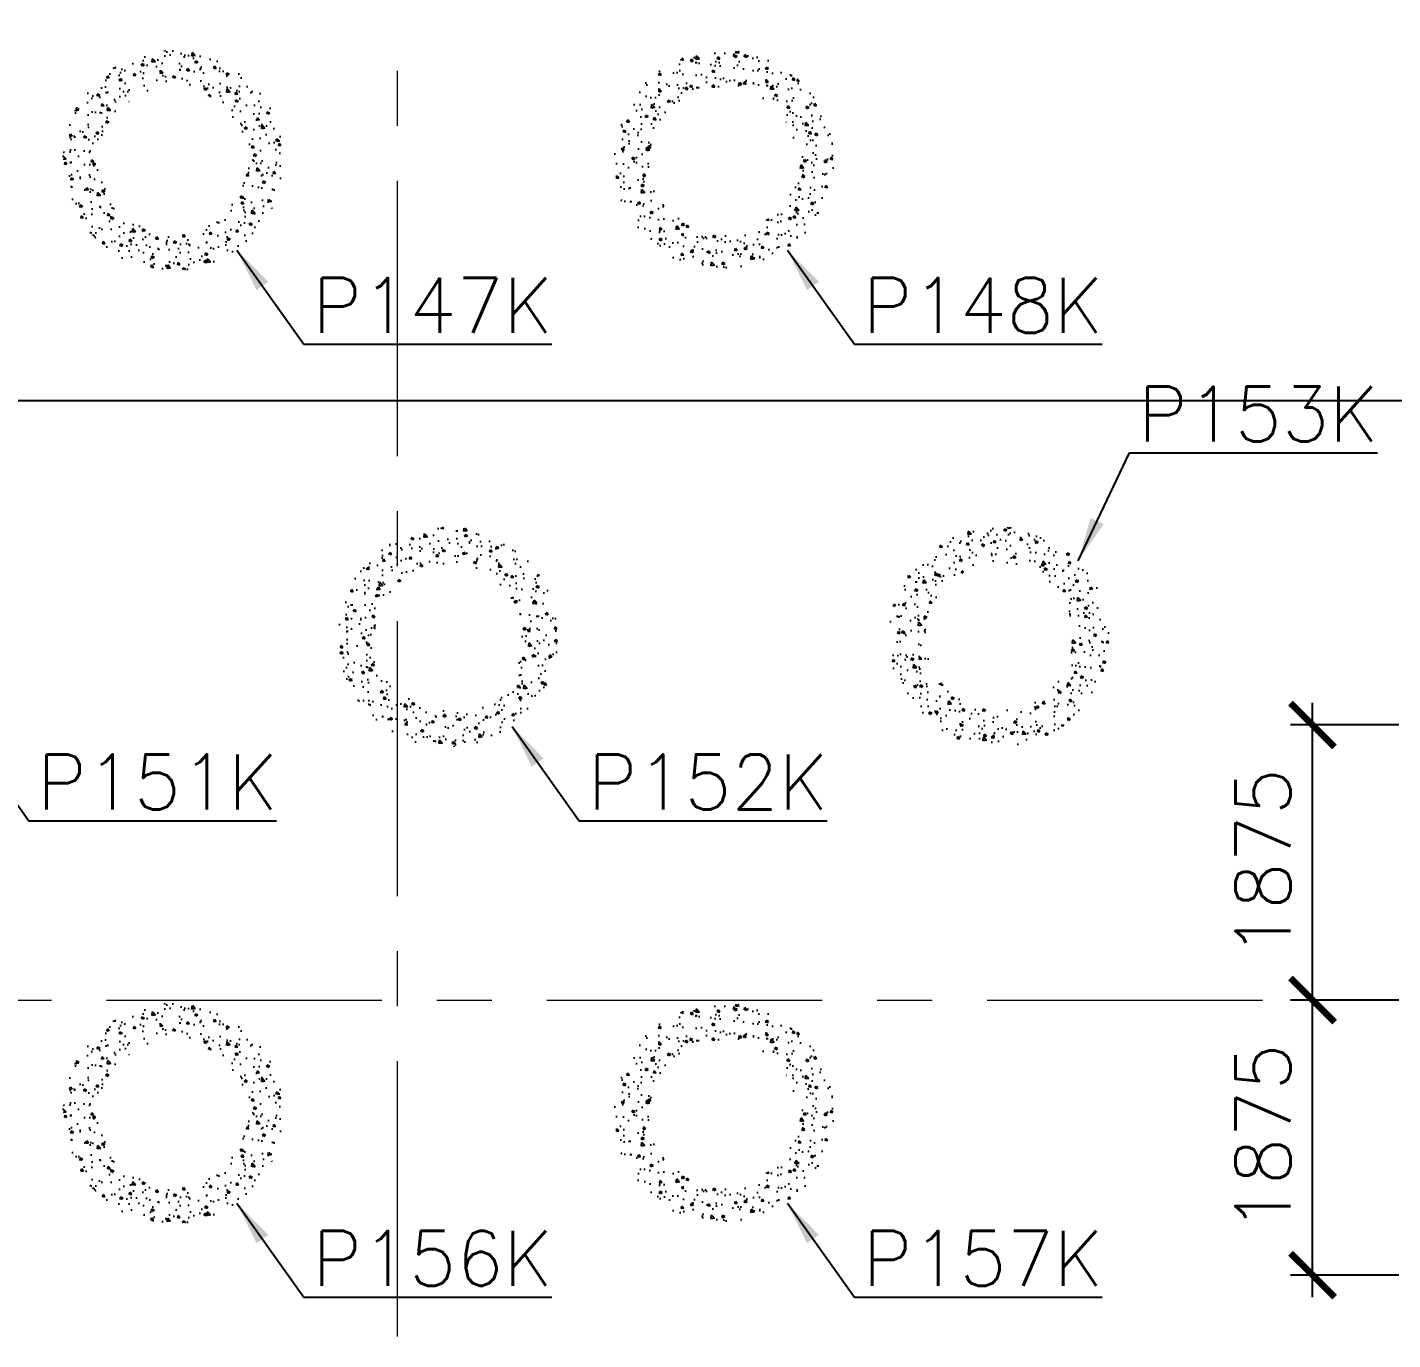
# Model space of a CAD drawing. Header units: millimetres. Extents: x -346728 to 1320345, y -537202 to -385966.
# Drawn here: x 174320 to 183622, y -451106 to -442162 of the extents above; entities that cross this region are included whole.
import ezdxf

# ---------------------------------------------------------------- set-up
doc = ezdxf.new("R2010")
doc.units = ezdxf.units.MM
doc.header["$LTSCALE"] = 100
doc.linetypes.add('X1326_GLB$0$CENTER', pattern=[2, 1.25, -0.25, 0.25, -0.25])
doc.layers.add('CL load', color=1, linetype='Continuous', plot=False)
for name, color, linetype in [('hach', 253, 'Continuous'), ('PILE MARK', 8, 'Continuous'), ('PL', 3, 'Continuous'), ('X1326_COL_B4$0$CS', 253, 'Continuous')]:
    doc.layers.add(name, color=color, linetype=linetype)
doc.layers.add('X1326_GLB$0$A-tim', color=8, linetype='X1326_GLB$0$CENTER', lineweight=9)
doc.styles.add('simplex', font='simplex.shx')
doc.dimstyles.new('100', dxfattribs={"dimscale": 150, "dimtxt": 2.5, "dimasz": 2, "dimexe": 1, "dimexo": 1, "dimgap": 1, "dimtad": 1, "dimdec": 0, "dimzin": 0, "dimdsep": 46, "dimtxsty": 'simplex', "dimblk": 'ARCHTICK', "dimcen": 1, "dimdle": 1, "dimclrd": 256, "dimclre": 256, "dimclrt": 6, "dimadec": 0, "dimazin": 0, "dimtfac": 1, "dimtdec": 0, "dimtix": 1, "dimtmove": 2, "dimatfit": 3, "dimfxl": 1, "dimtolj": 1, "dimtzin": 0, "dimarcsym": 0})

# ---------------------------------------------------------------- blocks, each defined once
blk = doc.blocks.new('_ArchTick')
at = {"color": 0, "linetype": 'ByBlock', "const_width": 0.15}
blk.add_lwpolyline([(-0.5, -0.5), (0.5, 0.5)], dxfattribs=at)
blk = doc.blocks.new('*D584')
at = {"layer": 'CL load', "lineweight": -2, "transparency": 16777216}
for p, q in [((183076.1, -450816.5), (183076.1, -448641.5)), ((183663.6, -448791.5), (182926.1, -448791.5)), ((183663.6, -450666.5), (182926.1, -450666.5))]:
    blk.add_line(p, q, dxfattribs=at)
at = {"layer": 'DEFPOINTS', "color": 0, "transparency": 16777216}
for p in [(183076.1, -448791.5), (183813.6, -448791.5, 0), (183813.6, -450666.5, 0)]:
    blk.add_point(p, dxfattribs=at)
at = {"layer": 'CL load', "lineweight": -2, "transparency": 16777216, "xscale": 300, "yscale": 300, "zscale": 300}
for p, rotation in [((183076.1, -448791.5), 90), ((183076.1, -450666.5), 270)]:
    blk.add_blockref('_ArchTick', p, dxfattribs=dict(at, rotation=rotation))
at = {"layer": 'CL load', "color": 6, "transparency": 16777216, "insert": (182738.6, -449729), "char_height": 375, "attachment_point": 5, "rotation": 90, "style": 'simplex'}
blk.add_mtext('\\A1;1875', dxfattribs=at)
blk = doc.blocks.new('*D585')
at = {"layer": 'CL load', "lineweight": -2, "transparency": 16777216}
for p, q in [((183076.1, -448941.5), (183076.1, -446766.5)), ((183663.6, -446916.5), (182926.1, -446916.5)), ((183663.6, -448791.5), (182926.1, -448791.5))]:
    blk.add_line(p, q, dxfattribs=at)
at = {"layer": 'DEFPOINTS', "color": 0, "transparency": 16777216}
for p in [(183076.1, -446916.5), (183813.6, -446916.5), (183813.6, -448791.5, 0)]:
    blk.add_point(p, dxfattribs=at)
at = {"layer": 'CL load', "lineweight": -2, "transparency": 16777216, "xscale": 300, "yscale": 300, "zscale": 300}
for p, rotation in [((183076.1, -446916.5), 90), ((183076.1, -448791.5), 270)]:
    blk.add_blockref('_ArchTick', p, dxfattribs=dict(at, rotation=rotation))
at = {"layer": 'CL load', "color": 6, "transparency": 16777216, "insert": (182738.6, -447854), "char_height": 375, "attachment_point": 5, "rotation": 90, "style": 'simplex'}
blk.add_mtext('\\A1;1875', dxfattribs=at)
blk = doc.blocks.new('LVL-KHUNGTEN')
blk.add_lwpolyline([(61072.9, 41092.8), (119123.5, 41092.8), (119123.5, 61.9), (61072.9, 61.9)], close=True)

msp = doc.modelspace()

# ---------------------------------------------------------------- hatches: boundary and pattern name
at = {"layer": 'hach'}
h = msp.add_hatch(dxfattribs=at)
h.set_pattern_fill('ANSI31', color=256, scale=70)
h.set_pattern_definition([(45, (121918.56, -508591.22), (-157.15448, 157.15448), [])])
h.paths.add_polyline_path([(142200.7, -410142.2), (128621.2, -428107.5), (155914.1, -501359), (162214.1, -503970.9), (238136.4, -469396.6), (242695.2, -462329.4), (242687.2, -415142.7), (237685.1, -410142.2)])
h.paths.add_polyline_path([(142797.9, -411342.2), (129975.7, -428305.7), (156856.2, -500450.6), (162191.6, -502662.6), (237318.8, -468450.4), (241495.1, -461976.1), (241487, -415639.4), (237188.2, -411342.2)], flags=16)
h = msp.add_hatch(dxfattribs=at)
h.set_pattern_fill('AR-CONC', color=256, scale=4)
h.set_pattern_definition([(50, (121918.56, -508591.2), (728.7387, -63.7563), [76.2, -838.2]), (355, (121918.56, -508591.2), (-140.9737, 764.2274), [60.96, -670.5623]), (100.45144, (121979.3, -508596.54), (587.765, 700.471), [64.76, -712.361]), (46.1842, (121918.6, -508388), (1084.316, -168.1693), [114.3, -1257.3]), (96.63556, (122008.9, -508402), (949.6165, 989.7045), [97.14, -1068.5424]), (351.18415, (121918.6, -508388), (949.6165, 989.7045), [91.44, -1005.839]), (21, (122020.16, -508438.8), (606.4576, -409.0608), [76.2, -838.2]), (326, (122020.16, -508438.8), (247.208, 736.752), [60.96, -670.56]), (71.45144, (122070.7, -508472.9), (853.6657, 327.691), [64.76, -712.3598]), (37.5, (121918.56, -508591.22), (12.3544, 338.22016), [0, -662.432, 0, -680.72, 0, -673.1]), (7.5, (121918.56, -508591.22), (267.27865, 400.7223), [0, -388.112, 0, -647.192, 0, -256.54]), (327.5, (121692, -508591.22), (542.3624, -22.91498), [0, -254, 0, -792.48, 0, -1051.56]), (317.5, (121590.4, -508591.2), (592.5167, 101.706), [0, -330.2, 0, -526.288, 0, -746.76])])
h.paths.add_polyline_path([(142200.7, -410142.2), (128621.2, -428107.5), (155914.1, -501359), (162214.1, -503970.9), (238136.4, -469396.6), (242695.2, -462329.4), (242687.2, -415142.7), (237685.1, -410142.2)])
h.paths.add_polyline_path([(142797.9, -411342.2), (129975.7, -428305.7), (156856.2, -500450.6), (162191.6, -502662.6), (237318.8, -468450.4), (241495.1, -461976.1), (241487, -415639.4), (237188.2, -411342.2)], flags=16)
at = {"layer": 'PL'}
h = msp.add_hatch(dxfattribs=at)
h.set_pattern_fill('AR-CONC', color=6)
h.set_pattern_definition([(130, (167815.04, -455530.45), (-182.1847, -15.9391), [19.05, -209.55]), (185, (167815.04, -455530.45), (35.2434, 191.0568), [15.24, -167.6406]), (79.5486, (167799.86, -455531.78), (-146.9412, 175.1178), [16.19, -178.0902]), (133.8158, (167815.04, -455479.65), (-271.079, -42.0423), [28.575, -314.325]), (83.3644, (167792.45, -455483.16), (-237.404, 247.426), [24.285, -267.1356]), (188.8158, (167815.04, -455479.65), (-237.404, 247.426), [22.86, -251.4597]), (159, (167789.64, -455492.35), (-151.6144, -102.2652), [19.05, -209.55]), (214, (167789.64, -455492.35), (-61.802, 184.188), [15.24, -167.64]), (108.5486, (167777.01, -455500.88), (-213.4164, 81.9228), [16.19, -178.09]), (142.5, (167815.043, -455530.454), (-3.0886, 84.55504), [0, -165.608, 0, -170.18, 0, -168.275]), (172.5, (167815.04, -455530.45), (-66.81966, 100.1806), [0, -97.028, 0, -161.798, 0, -64.135]), (212.5, (167871.685, -455530.454), (-135.5906, -5.72874), [0, -63.5, 0, -198.12, 0, -262.89]), (222.5, (167897.09, -455530.45), (-148.1292, 25.4265), [0, -82.55, 0, -131.572, 0, -186.69])])
edge = h.paths.add_edge_path()
edge.add_ellipse((175313.3, -443069.2), major_axis=(530.3, 530.3), ratio=1, start_angle=135, end_angle=315)
edge.add_ellipse((175313.3, -443069.2), major_axis=(530.3, 530.3), ratio=1, start_angle=315, end_angle=495)
edge = h.paths.add_edge_path(flags=16)
edge.add_ellipse((175313.3, -443069.2), major_axis=(-353.6, 353.6), ratio=1, start_angle=45, end_angle=225, ccw=False)
edge.add_ellipse((175313.3, -443069.2), major_axis=(-353.6, 353.6), ratio=1, start_angle=-135, end_angle=45, ccw=False)
h.paths.add_polyline_path([(175313.3, -442569.2), (175746.3, -443319.2), (174880.3, -443319.2)], flags=0)
h = msp.add_hatch(dxfattribs=at)
h.set_pattern_fill('AR-CONC', color=6)
h.set_pattern_definition([(130, (167815.04, -455530.45), (-182.1847, -15.9391), [19.05, -209.55]), (185, (167815.04, -455530.45), (35.2434, 191.0568), [15.24, -167.6406]), (79.5486, (167799.86, -455531.78), (-146.9412, 175.1178), [16.19, -178.0902]), (133.8158, (167815.04, -455479.65), (-271.079, -42.0423), [28.575, -314.325]), (83.3644, (167792.45, -455483.16), (-237.404, 247.426), [24.285, -267.1356]), (188.8158, (167815.04, -455479.65), (-237.404, 247.426), [22.86, -251.4597]), (159, (167789.64, -455492.35), (-151.6144, -102.2652), [19.05, -209.55]), (214, (167789.64, -455492.35), (-61.802, 184.188), [15.24, -167.64]), (108.5486, (167777.01, -455500.88), (-213.4164, 81.9228), [16.19, -178.09]), (142.5, (167815.043, -455530.454), (-3.0886, 84.55504), [0, -165.608, 0, -170.18, 0, -168.275]), (172.5, (167815.04, -455530.45), (-66.81966, 100.1806), [0, -97.028, 0, -161.798, 0, -64.135]), (212.5, (167871.685, -455530.454), (-135.5906, -5.72874), [0, -63.5, 0, -198.12, 0, -262.89]), (222.5, (167897.09, -455530.45), (-148.1292, 25.4265), [0, -82.55, 0, -131.572, 0, -186.69])])
edge = h.paths.add_edge_path()
edge.add_ellipse((175313.3, -443069.2), major_axis=(530.3, 530.3), ratio=1, start_angle=135, end_angle=315)
edge.add_ellipse((175313.3, -443069.2), major_axis=(530.3, 530.3), ratio=1, start_angle=315, end_angle=495)
edge = h.paths.add_edge_path(flags=16)
edge.add_ellipse((175313.3, -443069.2), major_axis=(-353.6, 353.6), ratio=1, start_angle=45, end_angle=225, ccw=False)
edge.add_ellipse((175313.3, -443069.2), major_axis=(353.6, 353.6), ratio=1, start_angle=-45, end_angle=135, ccw=False)
h.paths.add_polyline_path([(175313.3, -442569.2), (175746.3, -443319.2), (174880.3, -443319.2)], flags=0)
h = msp.add_hatch(dxfattribs=at)
h.set_pattern_fill('AR-CONC', color=6)
h.set_pattern_definition([(130, (164065.04, -455530.45), (-182.1847, -15.9391), [19.05, -209.55]), (185, (164065.04, -455530.45), (35.2434, 191.0568), [15.24, -167.6406]), (79.5486, (164049.86, -455531.78), (-146.9412, 175.1178), [16.19, -178.0902]), (133.8158, (164065.04, -455479.65), (-271.079, -42.0423), [28.575, -314.325]), (83.3644, (164042.45, -455483.16), (-237.404, 247.426), [24.285, -267.1356]), (188.8158, (164065.04, -455479.65), (-237.404, 247.426), [22.86, -251.4597]), (159, (164039.64, -455492.35), (-151.6144, -102.2652), [19.05, -209.55]), (214, (164039.64, -455492.35), (-61.802, 184.188), [15.24, -167.64]), (108.5486, (164027.01, -455500.88), (-213.4164, 81.9228), [16.19, -178.09]), (142.5, (164065.043, -455530.454), (-3.0886, 84.55504), [0, -165.608, 0, -170.18, 0, -168.275]), (172.5, (164065.04, -455530.45), (-66.81966, 100.18057), [0, -97.028, 0, -161.798, 0, -64.135]), (212.5, (164121.685, -455530.454), (-135.5906, -5.72874), [0, -63.5, 0, -198.12, 0, -262.89]), (222.5, (164147.09, -455530.45), (-148.1292, 25.4265), [0, -82.55, 0, -131.572, 0, -186.69])])
edge = h.paths.add_edge_path()
edge.add_ellipse((179063.3, -443069.2), major_axis=(530.3, 530.3), ratio=1, start_angle=135, end_angle=315)
edge.add_ellipse((179063.3, -443069.2), major_axis=(530.3, 530.3), ratio=1, start_angle=315, end_angle=495)
edge = h.paths.add_edge_path(flags=16)
edge.add_ellipse((179063.3, -443069.2), major_axis=(-353.6, 353.6), ratio=1, start_angle=45, end_angle=225, ccw=False)
edge.add_ellipse((179063.3, -443069.2), major_axis=(-353.6, 353.6), ratio=1, start_angle=-135, end_angle=45, ccw=False)
h.paths.add_polyline_path([(179063.3, -442569.2), (179496.3, -443319.2), (178630.3, -443319.2)], flags=0)
h = msp.add_hatch(dxfattribs=at)
h.set_pattern_fill('AR-CONC', color=6)
h.set_pattern_definition([(130, (164065.04, -455530.45), (-182.1847, -15.9391), [19.05, -209.55]), (185, (164065.04, -455530.45), (35.2434, 191.0568), [15.24, -167.6406]), (79.5486, (164049.86, -455531.78), (-146.9412, 175.1178), [16.19, -178.0902]), (133.8158, (164065.04, -455479.65), (-271.079, -42.0423), [28.575, -314.325]), (83.3644, (164042.45, -455483.16), (-237.404, 247.426), [24.285, -267.1356]), (188.8158, (164065.04, -455479.65), (-237.404, 247.426), [22.86, -251.4597]), (159, (164039.64, -455492.35), (-151.6144, -102.2652), [19.05, -209.55]), (214, (164039.64, -455492.35), (-61.802, 184.188), [15.24, -167.64]), (108.5486, (164027.01, -455500.88), (-213.4164, 81.9228), [16.19, -178.09]), (142.5, (164065.043, -455530.454), (-3.0886, 84.55504), [0, -165.608, 0, -170.18, 0, -168.275]), (172.5, (164065.04, -455530.45), (-66.81966, 100.18057), [0, -97.028, 0, -161.798, 0, -64.135]), (212.5, (164121.685, -455530.454), (-135.5906, -5.72874), [0, -63.5, 0, -198.12, 0, -262.89]), (222.5, (164147.09, -455530.45), (-148.1292, 25.4265), [0, -82.55, 0, -131.572, 0, -186.69])])
edge = h.paths.add_edge_path()
edge.add_ellipse((179063.3, -443069.2), major_axis=(530.3, 530.3), ratio=1, start_angle=135, end_angle=315)
edge.add_ellipse((179063.3, -443069.2), major_axis=(530.3, 530.3), ratio=1, start_angle=315, end_angle=495)
edge = h.paths.add_edge_path(flags=16)
edge.add_ellipse((179063.3, -443069.2), major_axis=(-353.6, 353.6), ratio=1, start_angle=45, end_angle=225, ccw=False)
edge.add_ellipse((179063.3, -443069.2), major_axis=(353.6, 353.6), ratio=1, start_angle=-45, end_angle=135, ccw=False)
h.paths.add_polyline_path([(179063.3, -442569.2), (179496.3, -443319.2), (178630.3, -443319.2)], flags=0)
h = msp.add_hatch(dxfattribs=at)
h.set_pattern_fill('AR-CONC', color=6)
h.set_pattern_definition([(130, (165940.04, -458778.05), (-182.1847, -15.9391), [19.05, -209.55]), (185, (165940.04, -458778.05), (35.2434, 191.0568), [15.24, -167.6406]), (79.5486, (165924.86, -458779.38), (-146.9412, 175.1178), [16.19, -178.0902]), (133.8158, (165940.04, -458727.25), (-271.079, -42.0423), [28.575, -314.325]), (83.3644, (165917.45, -458730.75), (-237.404, 247.426), [24.285, -267.1356]), (188.8158, (165940.04, -458727.25), (-237.404, 247.426), [22.86, -251.4597]), (159, (165914.64, -458739.95), (-151.6144, -102.2652), [19.05, -209.55]), (214, (165914.64, -458739.95), (-61.802, 184.188), [15.24, -167.64]), (108.5486, (165902.01, -458748.47), (-213.4164, 81.9228), [16.19, -178.09]), (142.5, (165940.043, -458778.05), (-3.0886, 84.55504), [0, -165.608, 0, -170.18, 0, -168.275]), (172.5, (165940.04, -458778.05), (-66.81966, 100.18057), [0, -97.028, 0, -161.798, 0, -64.135]), (212.5, (165996.685, -458778.05), (-135.5906, -5.72874), [0, -63.5, 0, -198.12, 0, -262.89]), (222.5, (166022.09, -458778.05), (-148.1292, 25.4265), [0, -82.55, 0, -131.572, 0, -186.69])])
edge = h.paths.add_edge_path()
edge.add_ellipse((177188.3, -446316.8), major_axis=(-530.3, 530.3), ratio=1, start_angle=45, end_angle=225)
edge.add_ellipse((177188.3, -446316.8), major_axis=(530.3, 530.3), ratio=1, start_angle=315, end_angle=495)
edge = h.paths.add_edge_path(flags=16)
edge.add_ellipse((177188.3, -446316.8), major_axis=(353.6, 353.6), ratio=1, start_angle=135, end_angle=315, ccw=False)
edge.add_ellipse((177188.3, -446316.8), major_axis=(-353.6, 353.6), ratio=1, start_angle=-135, end_angle=45, ccw=False)
h.paths.add_polyline_path([(177188.3, -445816.8), (177621.3, -446566.8), (176755.3, -446566.8)], flags=0)
h = msp.add_hatch(dxfattribs=at)
h.set_pattern_fill('AR-CONC', color=6)
h.set_pattern_definition([(130, (165940.04, -458778.05), (-182.1847, -15.9391), [19.05, -209.55]), (185, (165940.04, -458778.05), (35.2434, 191.0568), [15.24, -167.6406]), (79.5486, (165924.86, -458779.38), (-146.9412, 175.1178), [16.19, -178.0902]), (133.8158, (165940.04, -458727.25), (-271.079, -42.0423), [28.575, -314.325]), (83.3644, (165917.45, -458730.75), (-237.404, 247.426), [24.285, -267.1356]), (188.8158, (165940.04, -458727.25), (-237.404, 247.426), [22.86, -251.4597]), (159, (165914.64, -458739.95), (-151.6144, -102.2652), [19.05, -209.55]), (214, (165914.64, -458739.95), (-61.802, 184.188), [15.24, -167.64]), (108.5486, (165902.01, -458748.47), (-213.4164, 81.9228), [16.19, -178.09]), (142.5, (165940.043, -458778.05), (-3.0886, 84.55504), [0, -165.608, 0, -170.18, 0, -168.275]), (172.5, (165940.04, -458778.05), (-66.81966, 100.18057), [0, -97.028, 0, -161.798, 0, -64.135]), (212.5, (165996.685, -458778.05), (-135.5906, -5.72874), [0, -63.5, 0, -198.12, 0, -262.89]), (222.5, (166022.09, -458778.05), (-148.1292, 25.4265), [0, -82.55, 0, -131.572, 0, -186.69])])
edge = h.paths.add_edge_path()
edge.add_ellipse((177188.3, -446316.8), major_axis=(-530.3, 530.3), ratio=1, start_angle=45, end_angle=225)
edge.add_ellipse((177188.3, -446316.8), major_axis=(530.3, 530.3), ratio=1, start_angle=315, end_angle=495)
edge = h.paths.add_edge_path(flags=16)
edge.add_ellipse((177188.3, -446316.8), major_axis=(-353.6, 353.6), ratio=1, start_angle=45, end_angle=225, ccw=False)
edge.add_ellipse((177188.3, -446316.8), major_axis=(353.6, 353.6), ratio=1, start_angle=-45, end_angle=135, ccw=False)
h.paths.add_polyline_path([(177188.3, -445816.8), (177621.3, -446566.8), (176755.3, -446566.8)], flags=0)
h = msp.add_hatch(dxfattribs=at)
h.set_pattern_fill('AR-CONC', color=6)
h.set_pattern_definition([(130, (162190.04, -458778.05), (-182.1847, -15.9391), [19.05, -209.55]), (185, (162190.04, -458778.05), (35.2434, 191.0568), [15.24, -167.6406]), (79.54856, (162174.86, -458779.38), (-146.9412, 175.1178), [16.19, -178.0902]), (133.8158, (162190.04, -458727.25), (-271.079, -42.0423), [28.575, -314.325]), (83.3644, (162167.45, -458730.75), (-237.404, 247.426), [24.285, -267.1356]), (188.8158, (162190.04, -458727.25), (-237.404, 247.426), [22.86, -251.4597]), (159, (162164.64, -458739.95), (-151.6144, -102.2652), [19.05, -209.55]), (214, (162164.64, -458739.95), (-61.802, 184.188), [15.24, -167.64]), (108.54855, (162152.01, -458748.47), (-213.4164, 81.9228), [16.19, -178.09]), (142.5, (162190.043, -458778.05), (-3.0886, 84.55504), [0, -165.608, 0, -170.18, 0, -168.275]), (172.5, (162190.04, -458778.05), (-66.81966, 100.18057), [0, -97.028, 0, -161.798, 0, -64.135]), (212.5, (162246.685, -458778.05), (-135.5906, -5.72874), [0, -63.5, 0, -198.12, 0, -262.89]), (222.5, (162272.09, -458778.05), (-148.1292, 25.4265), [0, -82.55, 0, -131.572, 0, -186.69])])
edge = h.paths.add_edge_path()
edge.add_ellipse((180938.3, -446316.8), major_axis=(-530.3, 530.3), ratio=1, start_angle=45, end_angle=225)
edge.add_ellipse((180938.3, -446316.8), major_axis=(530.3, 530.3), ratio=1, start_angle=315, end_angle=495)
edge = h.paths.add_edge_path(flags=16)
edge.add_ellipse((180938.3, -446316.8), major_axis=(353.6, 353.6), ratio=1, start_angle=135, end_angle=315, ccw=False)
edge.add_ellipse((180938.3, -446316.8), major_axis=(-353.6, 353.6), ratio=1, start_angle=-135, end_angle=45, ccw=False)
h.paths.add_polyline_path([(180938.3, -445816.8), (181371.3, -446566.8), (180505.3, -446566.8)], flags=0)
h = msp.add_hatch(dxfattribs=at)
h.set_pattern_fill('AR-CONC', color=6)
h.set_pattern_definition([(130, (162190.04, -458778.05), (-182.1847, -15.9391), [19.05, -209.55]), (185, (162190.04, -458778.05), (35.2434, 191.0568), [15.24, -167.6406]), (79.54856, (162174.86, -458779.38), (-146.9412, 175.1178), [16.19, -178.0902]), (133.8158, (162190.04, -458727.25), (-271.079, -42.0423), [28.575, -314.325]), (83.3644, (162167.45, -458730.75), (-237.404, 247.426), [24.285, -267.1356]), (188.8158, (162190.04, -458727.25), (-237.404, 247.426), [22.86, -251.4597]), (159, (162164.64, -458739.95), (-151.6144, -102.2652), [19.05, -209.55]), (214, (162164.64, -458739.95), (-61.802, 184.188), [15.24, -167.64]), (108.54855, (162152.01, -458748.47), (-213.4164, 81.9228), [16.19, -178.09]), (142.5, (162190.043, -458778.05), (-3.0886, 84.55504), [0, -165.608, 0, -170.18, 0, -168.275]), (172.5, (162190.04, -458778.05), (-66.81966, 100.18057), [0, -97.028, 0, -161.798, 0, -64.135]), (212.5, (162246.685, -458778.05), (-135.5906, -5.72874), [0, -63.5, 0, -198.12, 0, -262.89]), (222.5, (162272.09, -458778.05), (-148.1292, 25.4265), [0, -82.55, 0, -131.572, 0, -186.69])])
edge = h.paths.add_edge_path()
edge.add_ellipse((180938.3, -446316.8), major_axis=(-530.3, 530.3), ratio=1, start_angle=45, end_angle=225)
edge.add_ellipse((180938.3, -446316.8), major_axis=(530.3, 530.3), ratio=1, start_angle=315, end_angle=495)
edge = h.paths.add_edge_path(flags=16)
edge.add_ellipse((180938.3, -446316.8), major_axis=(-353.6, 353.6), ratio=1, start_angle=45, end_angle=225, ccw=False)
edge.add_ellipse((180938.3, -446316.8), major_axis=(353.6, 353.6), ratio=1, start_angle=-45, end_angle=135, ccw=False)
h.paths.add_polyline_path([(180938.3, -445816.8), (181371.3, -446566.8), (180505.3, -446566.8)], flags=0)
h = msp.add_hatch(dxfattribs=at)
h.set_pattern_fill('AR-CONC', color=6)
h.set_pattern_definition([(130, (167815.04, -462025.64), (-182.1847, -15.9391), [19.05, -209.55]), (185, (167815.04, -462025.64), (35.2434, 191.0568), [15.24, -167.6406]), (79.5486, (167799.86, -462026.97), (-146.9412, 175.1178), [16.19, -178.0902]), (133.8158, (167815.04, -461974.84), (-271.079, -42.0423), [28.575, -314.325]), (83.3644, (167792.45, -461978.35), (-237.404, 247.426), [24.285, -267.1356]), (188.8158, (167815.04, -461974.84), (-237.404, 247.426), [22.86, -251.4597]), (159, (167789.64, -461987.54), (-151.6144, -102.2652), [19.05, -209.55]), (214, (167789.64, -461987.54), (-61.802, 184.188), [15.24, -167.64]), (108.5486, (167777.01, -461996.07), (-213.4164, 81.9228), [16.19, -178.09]), (142.5, (167815.043, -462025.645), (-3.0886, 84.55504), [0, -165.608, 0, -170.18, 0, -168.275]), (172.5, (167815.04, -462025.645), (-66.81966, 100.1806), [0, -97.028, 0, -161.798, 0, -64.135]), (212.5, (167871.685, -462025.645), (-135.5906, -5.72874), [0, -63.5, 0, -198.12, 0, -262.89]), (222.5, (167897.09, -462025.64), (-148.1292, 25.4265), [0, -82.55, 0, -131.572, 0, -186.69])])
edge = h.paths.add_edge_path()
edge.add_ellipse((175313.3, -449564.4), major_axis=(530.3, 530.3), ratio=1, start_angle=135, end_angle=315)
edge.add_ellipse((175313.3, -449564.4), major_axis=(530.3, 530.3), ratio=1, start_angle=315, end_angle=495)
edge = h.paths.add_edge_path(flags=16)
edge.add_ellipse((175313.3, -449564.4), major_axis=(-353.6, 353.6), ratio=1, start_angle=45, end_angle=225, ccw=False)
edge.add_ellipse((175313.3, -449564.4), major_axis=(-353.6, 353.6), ratio=1, start_angle=-135, end_angle=45, ccw=False)
h.paths.add_polyline_path([(175313.3, -449064.4), (175746.3, -449814.4), (174880.3, -449814.4)], flags=0)
h = msp.add_hatch(dxfattribs=at)
h.set_pattern_fill('AR-CONC', color=6)
h.set_pattern_definition([(130, (167815.04, -462025.64), (-182.1847, -15.9391), [19.05, -209.55]), (185, (167815.04, -462025.64), (35.2434, 191.0568), [15.24, -167.6406]), (79.5486, (167799.86, -462026.97), (-146.9412, 175.1178), [16.19, -178.0902]), (133.8158, (167815.04, -461974.84), (-271.079, -42.0423), [28.575, -314.325]), (83.3644, (167792.45, -461978.35), (-237.404, 247.426), [24.285, -267.1356]), (188.8158, (167815.04, -461974.84), (-237.404, 247.426), [22.86, -251.4597]), (159, (167789.64, -461987.54), (-151.6144, -102.2652), [19.05, -209.55]), (214, (167789.64, -461987.54), (-61.802, 184.188), [15.24, -167.64]), (108.5486, (167777.01, -461996.07), (-213.4164, 81.9228), [16.19, -178.09]), (142.5, (167815.043, -462025.645), (-3.0886, 84.55504), [0, -165.608, 0, -170.18, 0, -168.275]), (172.5, (167815.04, -462025.645), (-66.81966, 100.1806), [0, -97.028, 0, -161.798, 0, -64.135]), (212.5, (167871.685, -462025.645), (-135.5906, -5.72874), [0, -63.5, 0, -198.12, 0, -262.89]), (222.5, (167897.09, -462025.64), (-148.1292, 25.4265), [0, -82.55, 0, -131.572, 0, -186.69])])
edge = h.paths.add_edge_path()
edge.add_ellipse((175313.3, -449564.4), major_axis=(530.3, 530.3), ratio=1, start_angle=135, end_angle=315)
edge.add_ellipse((175313.3, -449564.4), major_axis=(530.3, 530.3), ratio=1, start_angle=315, end_angle=495)
edge = h.paths.add_edge_path(flags=16)
edge.add_ellipse((175313.3, -449564.4), major_axis=(-353.6, 353.6), ratio=1, start_angle=45, end_angle=225, ccw=False)
edge.add_ellipse((175313.3, -449564.4), major_axis=(353.6, 353.6), ratio=1, start_angle=-45, end_angle=135, ccw=False)
h.paths.add_polyline_path([(175313.3, -449064.4), (175746.3, -449814.4), (174880.3, -449814.4)], flags=0)
h = msp.add_hatch(dxfattribs=at)
h.set_pattern_fill('AR-CONC', color=6)
h.set_pattern_definition([(130, (164065.04, -462025.64), (-182.1847, -15.9391), [19.05, -209.55]), (185, (164065.04, -462025.64), (35.2434, 191.0568), [15.24, -167.6406]), (79.5486, (164049.86, -462026.97), (-146.9412, 175.1178), [16.19, -178.0902]), (133.8158, (164065.04, -461974.84), (-271.079, -42.0423), [28.575, -314.325]), (83.3644, (164042.45, -461978.35), (-237.404, 247.426), [24.285, -267.1356]), (188.8158, (164065.04, -461974.84), (-237.404, 247.426), [22.86, -251.4597]), (159, (164039.64, -461987.54), (-151.6144, -102.2652), [19.05, -209.55]), (214, (164039.64, -461987.54), (-61.802, 184.188), [15.24, -167.64]), (108.5486, (164027.01, -461996.07), (-213.4164, 81.9228), [16.19, -178.09]), (142.5, (164065.043, -462025.645), (-3.0886, 84.55504), [0, -165.608, 0, -170.18, 0, -168.275]), (172.5, (164065.04, -462025.645), (-66.81966, 100.18057), [0, -97.028, 0, -161.798, 0, -64.135]), (212.5, (164121.685, -462025.645), (-135.5906, -5.72874), [0, -63.5, 0, -198.12, 0, -262.89]), (222.5, (164147.09, -462025.64), (-148.1292, 25.4265), [0, -82.55, 0, -131.572, 0, -186.69])])
edge = h.paths.add_edge_path()
edge.add_ellipse((179063.3, -449564.4), major_axis=(530.3, 530.3), ratio=1, start_angle=135, end_angle=315)
edge.add_ellipse((179063.3, -449564.4), major_axis=(530.3, 530.3), ratio=1, start_angle=315, end_angle=495)
edge = h.paths.add_edge_path(flags=16)
edge.add_ellipse((179063.3, -449564.4), major_axis=(353.6, 353.6), ratio=1, start_angle=135, end_angle=315, ccw=False)
edge.add_ellipse((179063.3, -449564.4), major_axis=(-353.6, 353.6), ratio=1, start_angle=-135, end_angle=45, ccw=False)
h.paths.add_polyline_path([(179063.3, -449064.4), (179496.3, -449814.4), (178630.3, -449814.4)], flags=0)
h = msp.add_hatch(dxfattribs=at)
h.set_pattern_fill('AR-CONC', color=6)
h.set_pattern_definition([(130, (164065.04, -462025.64), (-182.1847, -15.9391), [19.05, -209.55]), (185, (164065.04, -462025.64), (35.2434, 191.0568), [15.24, -167.6406]), (79.5486, (164049.86, -462026.97), (-146.9412, 175.1178), [16.19, -178.0902]), (133.8158, (164065.04, -461974.84), (-271.079, -42.0423), [28.575, -314.325]), (83.3644, (164042.45, -461978.35), (-237.404, 247.426), [24.285, -267.1356]), (188.8158, (164065.04, -461974.84), (-237.404, 247.426), [22.86, -251.4597]), (159, (164039.64, -461987.54), (-151.6144, -102.2652), [19.05, -209.55]), (214, (164039.64, -461987.54), (-61.802, 184.188), [15.24, -167.64]), (108.5486, (164027.01, -461996.07), (-213.4164, 81.9228), [16.19, -178.09]), (142.5, (164065.043, -462025.645), (-3.0886, 84.55504), [0, -165.608, 0, -170.18, 0, -168.275]), (172.5, (164065.04, -462025.645), (-66.81966, 100.18057), [0, -97.028, 0, -161.798, 0, -64.135]), (212.5, (164121.685, -462025.645), (-135.5906, -5.72874), [0, -63.5, 0, -198.12, 0, -262.89]), (222.5, (164147.09, -462025.64), (-148.1292, 25.4265), [0, -82.55, 0, -131.572, 0, -186.69])])
edge = h.paths.add_edge_path()
edge.add_ellipse((179063.3, -449564.4), major_axis=(530.3, 530.3), ratio=1, start_angle=135, end_angle=315)
edge.add_ellipse((179063.3, -449564.4), major_axis=(530.3, 530.3), ratio=1, start_angle=315, end_angle=495)
edge = h.paths.add_edge_path(flags=16)
edge.add_ellipse((179063.3, -449564.4), major_axis=(-353.6, 353.6), ratio=1, start_angle=45, end_angle=225, ccw=False)
edge.add_ellipse((179063.3, -449564.4), major_axis=(353.6, 353.6), ratio=1, start_angle=-45, end_angle=135, ccw=False)
h.paths.add_polyline_path([(179063.3, -449064.4), (179496.3, -449814.4), (178630.3, -449814.4)], flags=0)

# ---------------------------------------------------------------- linework, layer by layer
at = {"layer": 'X1326_COL_B4$0$CS', "linetype": 'ByBlock', "ltscale": 8, "elevation": -1404.9, "flags": 128}
msp.add_lwpolyline([(242692.2, -444707.5), (115342.7, -444707.5)], dxfattribs=at)
at = {"layer": 'X1326_GLB$0$A-tim', "ltscale": 15}
for p, q in [((176838.6, -398208.6, -1404.9), (176838.6, -512162.7, -1404.9)), ((120859.5, -448791.5, -1404.9), (255546, -448791.5, -1404.9))]:
    msp.add_line(p, q, dxfattribs=at)

# ---------------------------------------------------------------- block references
at = {"extrusion": (0.00597, -2.28885e-18, 0.999982), "xscale": 3.385207865094198, "yscale": 3.385207865094198, "zscale": 3.385207865094198}
msp.add_blockref('LVL-KHUNGTEN', (-107243.5, -525073.6, -287.1), dxfattribs=at)

# ---------------------------------------------------------------- texts
at = {"layer": 'PILE MARK', "color": 4, "style": 'simplex'}
for s, p in [('P147K', (176261.9, -444244.3, -1404.9)), ('P148K', (180011.9, -444244.3, -1404.9)), ('P153K', (181886.9, -444984.9, -1404.9)), ('P151K', (174386.9, -447491.9, -1404.9)), ('P152K', (178136.9, -447491.9, -1404.9)), ('P156K', (176261.9, -450739.5, -1404.9)), ('P157K', (180011.9, -450739.5, -1404.9))]:
    msp.add_text(s, height=375, dxfattribs=at).set_placement(p)

# ---------------------------------------------------------------- dimensions: what is measured, and where the dimension line sits
at = {"layer": 'CL load'}
for base, p1, p2, picture, middle in [((183076.1, -446916.5, -1404.9), (183813.6, -448791.5, -1404.9), (183813.6, -446916.5, -1404.9), '*D585', (182738.6, -447854, -1404.9)), ((183076.1, -448791.5, -1404.9), (183813.6, -450666.5, -1404.9), (183813.6, -448791.5, -1404.9), '*D584', (182738.6, -449729, -1404.9))]:
    dim = msp.add_linear_dim(base=base, p1=p1, p2=p2, angle=90, dimstyle='100', dxfattribs=at)
    dim.commit()
    dim.dimension.update_dxf_attribs({"geometry": picture, "text_midpoint": middle})

# ---------------------------------------------------------------- leaders
at = {"layer": 'PILE MARK'}
for points in [[(175748.1, -443680.3, -1404.9), (176204.6, -444321.9, -1404.9), (177893.4, -444321.9, -1404.9)], [(179498.1, -443680.3, -1404.9), (179954.6, -444321.9, -1404.9), (181643.4, -444321.9, -1404.9)], [(181479.4, -445797.5, -1404.9), (181829.6, -445062.5, -1404.9), (183518.4, -445062.5, -1404.9)], [(173873.1, -446927.9, -1404.9), (174329.6, -447569.5, -1404.9), (176018.4, -447569.5, -1404.9)], [(177623.1, -446927.9, -1404.9), (178079.6, -447569.5, -1404.9), (179768.4, -447569.5, -1404.9)], [(175748.1, -450175.5, -1404.9), (176204.6, -450817.1, -1404.9), (177893.4, -450817.1, -1404.9)], [(179498.1, -450175.5, -1404.9), (179954.6, -450817.1, -1404.9), (181643.4, -450817.1, -1404.9)]]:
    msp.add_leader(points, dimstyle='100', override={"dimgap": 1, "dimtad": 0}, dxfattribs=at)

doc.saveas('drawing.dxf')
